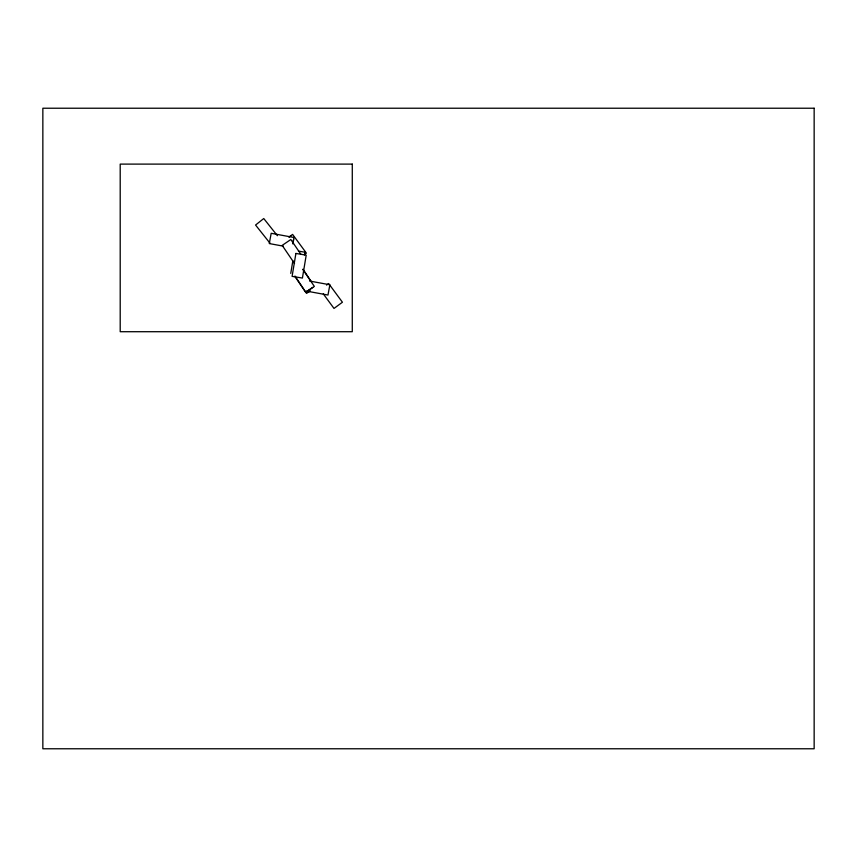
<?xml version="1.0" encoding="UTF-8"?>
<svg xmlns="http://www.w3.org/2000/svg" width="857" height="857" viewBox="0 0 857 857"><rect width="100%" height="100%" fill="white"/><g stroke="black" fill="none" stroke-linecap="round" stroke-linejoin="round"><path stroke-width="1.29" d="M290.759 273.383L292.869 260.657M304.449 254.733L304.867 252.183L298.418 251.112M292.88 243.249L293.587 239.392M292.848 243.924L294.026 237.496L271.176 233.297L269.291 243.57L283.249 246.141M289.441 236.736L292.601 234.411L306.377 253.115L304.267 254.668M288.959 237.207L291.059 235.654M326.538 285.081L328.649 283.538L342.425 302.232L334.005 308.434L323.293 293.887M307.288 291.123L312.687 287.449M308.124 292.226L310.298 290.78M309.795 291.219L306.538 293.394L295.108 276.2M309.559 281.032L329.87 284.77L327.974 295.044L306.399 291.08M277.389 235.707L263.752 218.535L255.568 225.037L270.019 243.227M300.989 254.443L290.834 239.51L282.189 245.381L294.529 263.517M302.735 269.355L314.348 286.42L305.713 292.301L294.819 276.297M303.099 269.344L310.952 281.16M295.901 253.447L292.098 276.361L302.414 278.064L306.206 255.15L295.901 253.447M814.15 108.228L42.85 108.228L42.85 748.772L814.15 748.772L814.15 108.228M352.281 164.105L120.205 164.105L120.205 331.713L352.281 331.713L352.281 164.105"/></g></svg>
